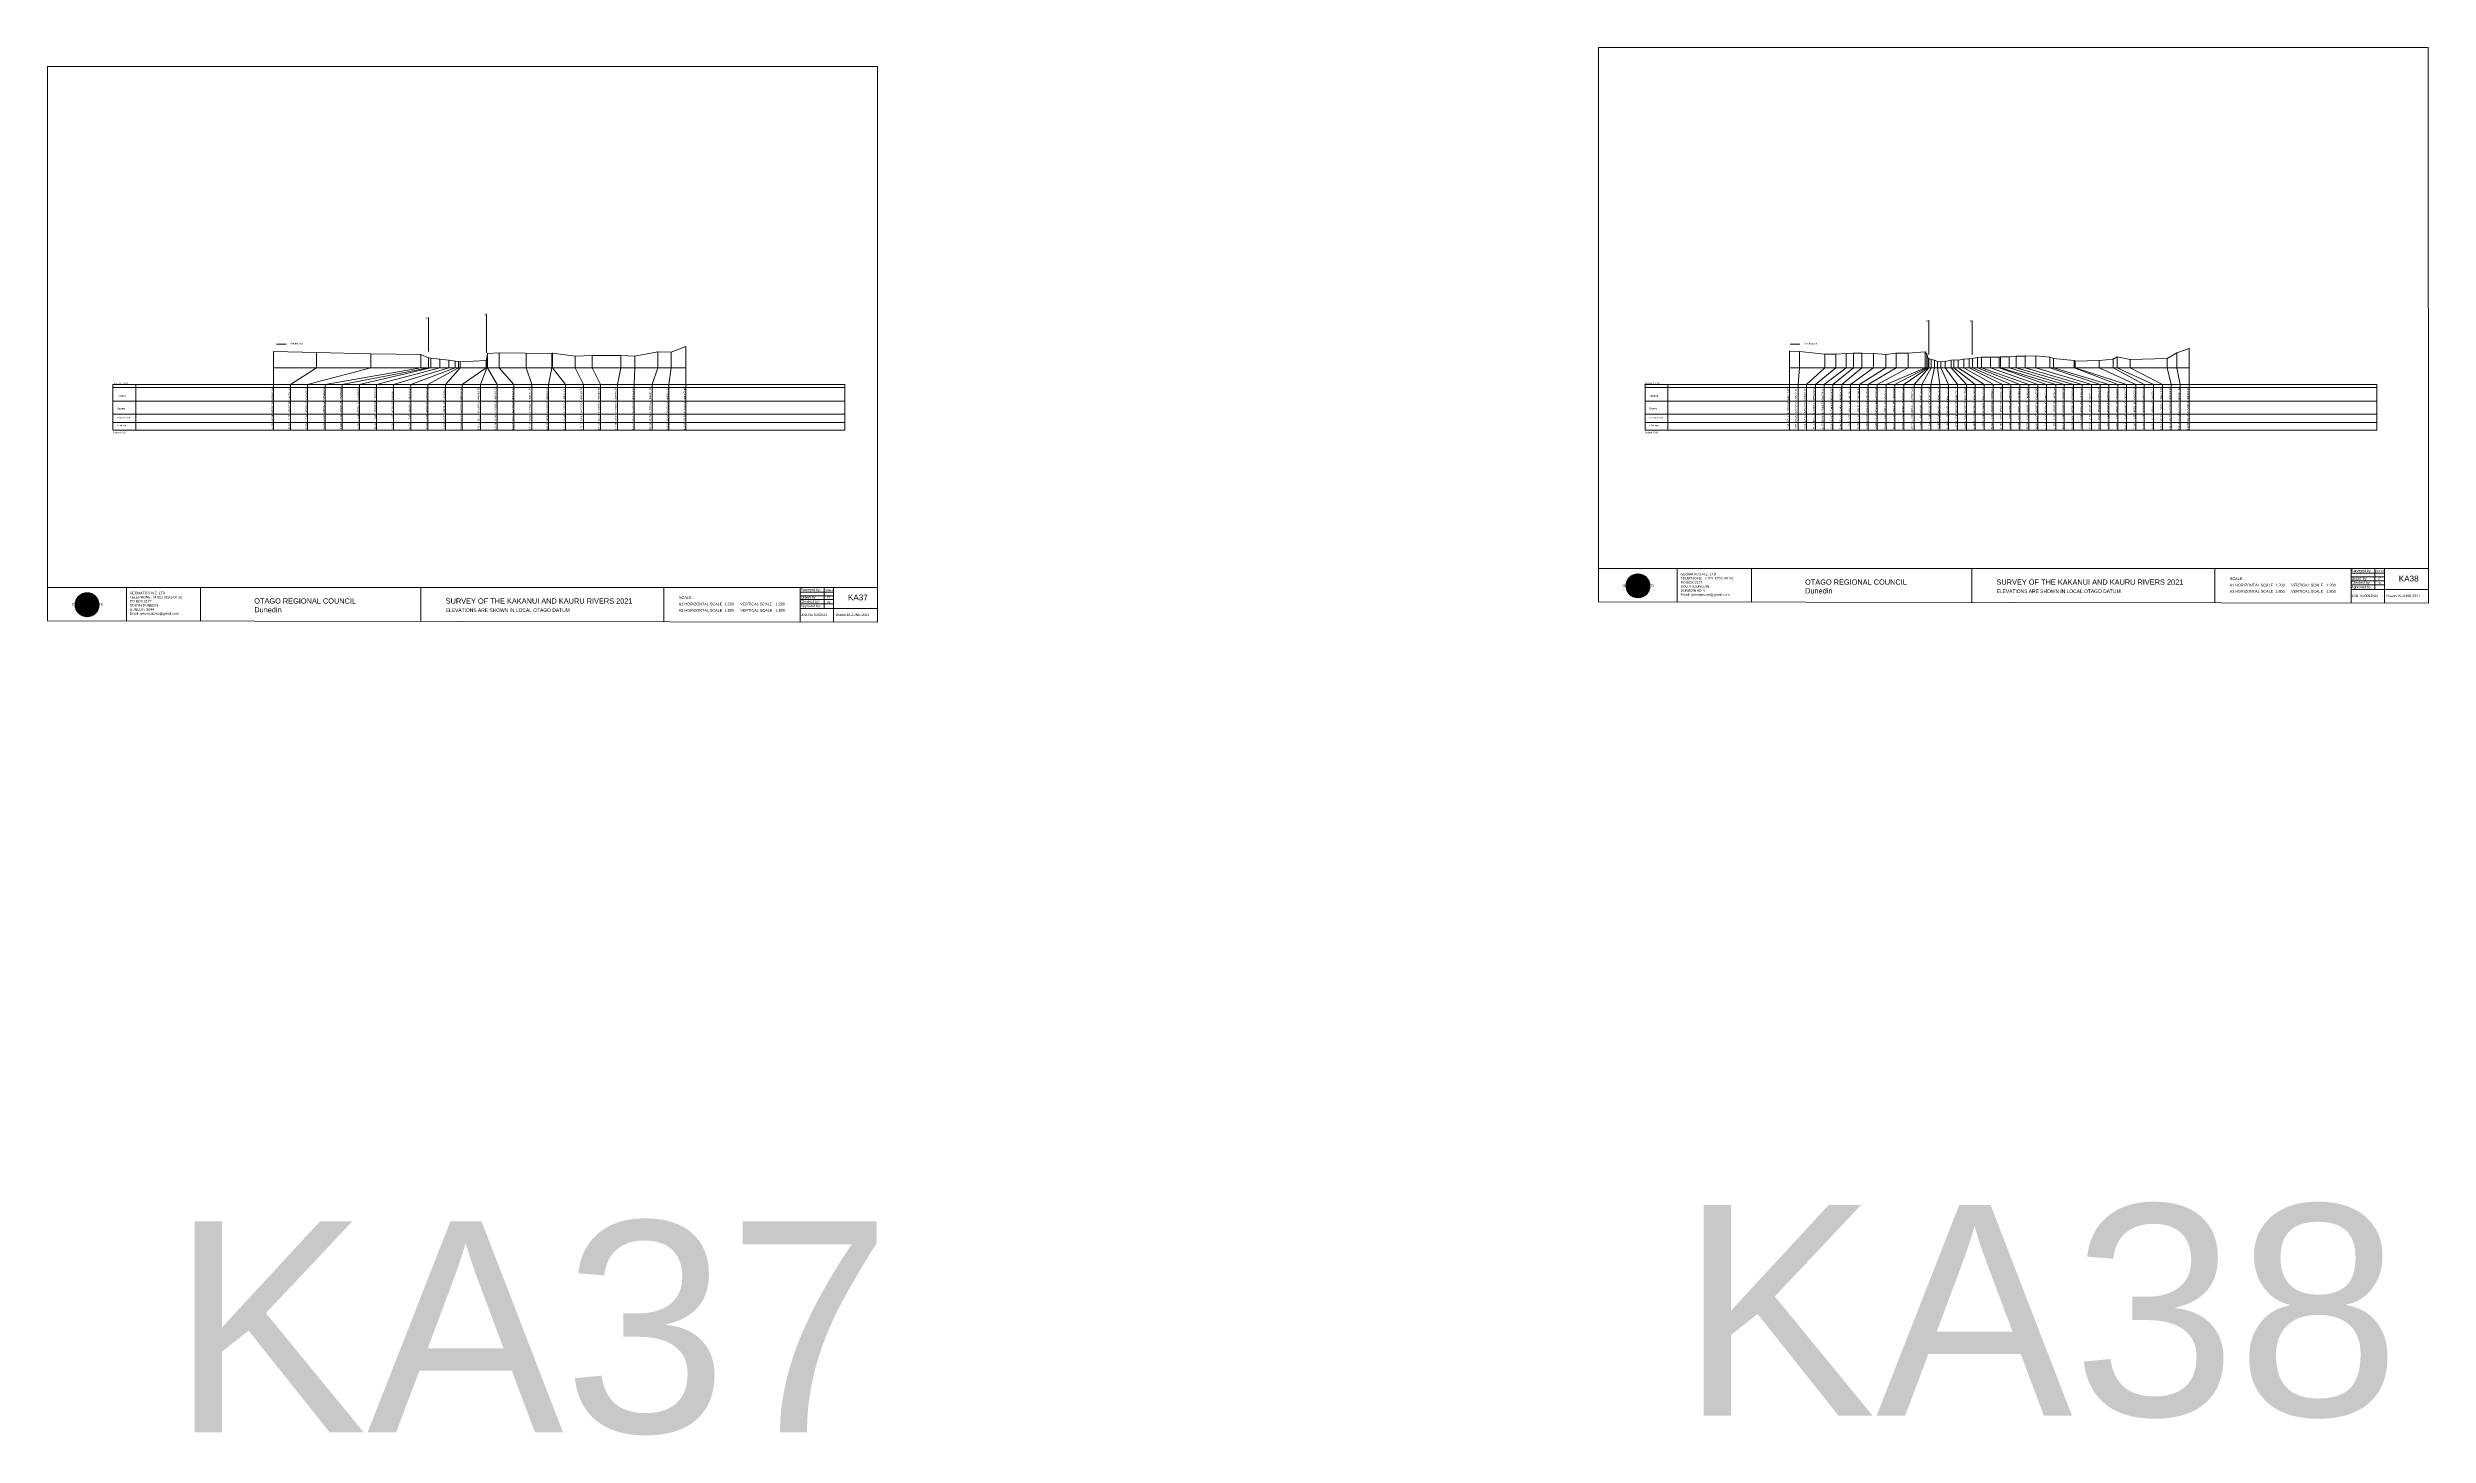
# Model space of a CAD drawing. Header units: millimetres. Extents: x -4102225 to 11595281, y -18031110 to 2258209.
# Drawn here: x 4969093 to 5691326, y -208840 to 212269 of the extents above; entities that cross this region are included whole.
import ezdxf

# ---------------------------------------------------------------- set-up
doc = ezdxf.new("R2010")
doc.units = ezdxf.units.MM
doc.header["$PDMODE"] = 35
doc.header["$PDSIZE"] = 20
doc.layers.get('0').update_dxf_attribs({"lineweight": 0})
doc.layers.add('geo', color=7, linetype='Continuous', lineweight=0)
doc.styles.get("Standard").update_dxf_attribs({"font": 'arial.ttf'})

# ---------------------------------------------------------------- blocks, each defined once
blk = doc.blocks.new('Geomatics_Circle_SPT')
at = {"layer": 'geo', "color": 2, "linetype": 'Continuous', "lineweight": 0}
for p, q in [((0, 25.2), (-25.2, 0)), ((-24.7, 4.9), (-4.9, 24.7)), ((-24.7, -4.9), (4.9, 24.7)), ((4.9, -24.7), (-24.7, 4.9)), ((-24.7, 0), (0, -24.7)), ((-9.7, 23.3), (-23.3, 9.6)), ((9.7, 23.3), (-23.3, -9.7)), ((-23.3, 9.7), (9.7, -23.3)), ((-21, 14), (-14, 21)), ((-21, -14), (14, 21)), ((14, -21), (-21, 14)), ((0, 0), (-17.8, 17.8)), ((0, 0), (-17.8, -17.8)), ((-14, 21), (21, -14)), ((21, 14), (-14, -21)), ((23.3, -9.7), (-9.7, 23.3)), ((-9.7, -23.3), (23.3, 9.7)), ((-4.9, 24.7), (24.7, -4.9)), ((24.7, 4.9), (-4.9, -24.7)), ((25.2, 0), (0, 25.2)), ((0, 0), (17.8, 17.8)), ((0, 0), (17.8, -17.8)), ((0, -24.8), (25.2, 0)), ((4.9, 24.7), (24.7, 4.9)), ((23.3, 9.7), (9.7, 23.3)), ((14, 21), (21, 14)), ((17.8, 18.1), (17.8, 18.1)), ((-4.9, -24.7), (-24.7, -4.9)), ((-23.3, -9.7), (-9.7, -23.3)), ((-14, -21), (-21, -14)), ((-17.8, -17.8), (-17.8, -17.8)), ((24.7, -4.9), (4.9, -24.7)), ((4.9, -24.7), (4.9, -24.7)), ((9.7, -23.3), (23.3, -9.7)), ((21, -14), (14, -21)), ((18.1, -17.8), (18.1, -17.8))]:
    blk.add_line(p, q, dxfattribs=at)
at = {"layer": 'geo', "color": 1, "linetype": 'Continuous', "lineweight": 0}
for p, q in [((-25.2, 0), (9.7, 23.3)), ((-25.2, 0), (-9.6, 23.3)), ((-25.2, 0), (23.3, 9.7)), ((-25.2, 0), (-23.3, 9.7)), ((-23.3, -9.7), (-25.2, 0)), ((-9.6, -23.3), (-25.2, 0)), ((9.7, -23.3), (-25.2, 0)), ((-4.9, 24.8), (-24.7, -4.9)), ((4.9, 24.7), (-24.7, 4.9)), ((14, 21), (-24.7, -4.9)), ((-14, 21), (-24.7, 4.9)), ((21, 14), (-24.7, 4.9)), ((-21, 14), (-24.7, -4.9)), ((0, 0), (-24.7, 4.9)), ((-24.7, 4.9), (-21, -14)), ((-24.7, 4.9), (-4.9, -24.7)), ((-24.7, 4.9), (14, -21)), ((-24.7, 4.9), (-24.7, 4.9)), ((0, 0), (-24.7, -4.9)), ((-23.3, 9.7), (0, 25.2)), ((-23.3, -9.6), (0, 25.2)), ((-23.3, -9.6), (17.8, 17.8)), ((-23.3, 9.7), (-17.8, 17.9)), ((-23.3, -9.6), (-17.8, 17.9)), ((-23.3, 9.7), (17.8, 17.8)), ((-17.8, -17.8), (-23.3, 9.7)), ((0, -25.2), (-23.3, 9.7)), ((-23.3, 9.7), (17.8, -17.8)), ((-23.3, 9.7), (25.2, 0)), ((-23.3, 9.4), (-23.3, 9.4)), ((-23.3, -9.7), (25.2, 0)), ((4.9, 24.8), (-21, -14)), ((-4.9, 24.7), (-21, 14)), ((14, 21), (-21, 14)), ((-14, 21), (-21, -14)), ((0, 0), (-21, 14)), ((-21, 14), (-14, -21)), ((-21, 14), (4.9, -24.7)), ((-21, 14), (-21, 14)), ((24.7, 4.9), (-21, 14)), ((0, 0), (-21, -14)), ((-17.9, 17.6), (-17.9, 17.6)), ((-17.8, 17.8), (9.7, 23.3)), ((-17.8, 17.8), (-9.6, 23.3)), ((-17.8, -17.8), (9.7, 23.3)), ((-17.8, -17.8), (-9.7, 23.3)), ((-9.7, -23.3), (-17.8, 17.8)), ((-17.8, 17.8), (9.7, -23.3)), ((-17.8, 17.8), (23.3, -9.6)), ((-17.8, 17.8), (23.3, 9.7)), ((-17.8, -17.8), (23.3, 9.7)), ((4.9, 24.7), (-14, 21)), ((-4.9, 24.7), (-14, -20.9)), ((0, 0), (-14, 21)), ((-14, 21), (-4.9, -24.7)), ((-14, 21), (-14, 21)), ((24.7, -4.9), (-14, 21)), ((21, 14), (-14, 21)), ((-14, -21), (24.7, 4.9)), ((0, 0), (-14, -21)), ((-9.8, 23.1), (-9.8, 23.1)), ((-9.7, 23.3), (0, 25.2)), ((-9.7, 23.3), (0, -25.2)), ((-9.7, -23.3), (0, 25.2)), ((-9.6, 23.3), (17.8, -17.8)), ((-9.6, 23.3), (25.2, 0)), ((-9.6, 23.3), (17.8, 17.8)), ((-9.6, -23.3), (17.8, 17.9)), ((25.2, 0), (-9.6, -23.3)), ((0, 0), (-4.9, 24.7)), ((-4.9, 24.7), (-4.9, 24.7)), ((21, -14), (-4.9, 24.7)), ((24.8, 4.9), (-4.9, 24.7)), ((14, 21), (-4.9, 24.7)), ((-4.9, -24.7), (21, 14)), ((0, 0), (-4.9, -24.7)), ((-0.2, 25.1), (-0.2, 25.1)), ((0, 25.2), (9.7, -23.3)), ((0, 25.2), (23.3, -9.7)), ((0, 25.2), (23.3, 9.7)), ((0, 25.2), (9.7, 23.3)), ((0, 0), (4.9, 24.7)), ((0, -25.2), (9.7, 23.3)), ((0, 0), (14, 21)), ((0, 0), (21, 14)), ((23.3, 9.7), (0, -25.2)), ((0, 0), (24.8, 4.9)), ((0, 0), (4.9, -24.7)), ((0, 0), (14, -21)), ((0, 0), (21, -14)), ((0, 0), (24.8, -4.9)), ((21, 14), (4.9, 24.8)), ((14, -21), (4.9, 24.7)), ((24.7, -4.9), (4.9, 24.7)), ((4.9, 24.7), (4.9, 24.7)), ((4.9, -24.7), (14, 21)), ((4.9, -24.7), (24.7, 4.9)), ((9.4, 23.3), (9.4, 23.3)), ((9.7, 23.3), (17.8, -17.8)), ((9.7, 23.3), (25.2, 0)), ((9.7, 23.3), (17.8, 17.9)), ((17.8, 17.8), (9.7, -23.3)), ((25.2, 0), (9.7, -23.3)), ((21, -14), (14, 21)), ((24.7, 4.9), (14, 21)), ((14, 21), (14, 21)), ((14, -21), (21, 14)), ((17.6, 17.9), (17.6, 17.9)), ((17.8, 17.8), (23.3, -9.7)), ((17.8, 17.8), (23.3, 9.7)), ((23.3, 9.7), (17.8, -17.8)), ((24.7, -4.9), (21, 14)), ((21, 14), (21, 14)), ((21, -14), (24.7, 4.9)), ((23.1, 9.8), (23.1, 9.8)), ((23.3, 9.7), (25.2, 0)), ((25.2, 0), (23.3, -9.6)), ((24.7, 4.9), (24.7, 4.9)), ((25.1, 0.2), (25.1, 0.2)), ((-25.2, 0), (23.3, -9.7)), ((-25.1, -0.2), (-25.1, -0.2)), ((-24.7, -4.9), (-24.7, -4.9)), ((-24.7, -4.9), (-14, -21)), ((-24.7, -4.9), (4.9, -24.7)), ((-24.7, -4.9), (21, -14)), ((-17.8, -17.8), (-23.3, -9.7)), ((0, -25.2), (-23.3, -9.6)), ((17.8, -17.8), (-23.3, -9.6)), ((-23.1, -9.8), (-23.1, -9.8)), ((-21, -14), (24.7, -4.9)), ((-21, -14), (-21, -14)), ((-21, -14), (-4.9, -24.7)), ((-21, -14), (14, -21)), ((23.3, -9.7), (-17.8, -17.8)), ((-9.6, -23.3), (-17.8, -17.8)), ((9.7, -23.3), (-17.8, -17.8)), ((-17.6, -17.9), (-17.6, -17.9)), ((-14, -21), (21, -14)), ((-14, -21), (-14, -21)), ((-14, -21), (4.9, -24.7)), ((17.8, -17.8), (-9.7, -23.3)), ((0, -25.2), (-9.7, -23.3)), ((-9.4, -23.3), (-9.4, -23.3)), ((-4.9, -24.7), (24.7, -4.9)), ((-4.9, -24.7), (14, -21)), ((-4.9, -24.7), (-4.9, -24.7)), ((23.3, -9.6), (0, -25.2)), ((9.7, -23.3), (0, -25.2)), ((0.2, -25.1), (0.2, -25.1)), ((4.9, -24.7), (21, -14)), ((4.9, -24.7), (4.9, -24.7)), ((17.8, -17.8), (9.7, -23.3)), ((9.8, -23.1), (9.8, -23.1)), ((14, -21), (24.7, -4.9)), ((14, -21), (14, -21)), ((23.3, -9.6), (17.8, -17.8)), ((17.9, -17.6), (17.9, -17.6)), ((21, -14), (21, -14)), ((23.3, -9.4), (23.3, -9.4)), ((24.7, -4.9), (24.7, -4.9))]:
    blk.add_line(p, q, dxfattribs=at)
at = {"layer": 'geo', "color": 114, "linetype": 'Continuous', "lineweight": 0}
for p, q in [((17.9, 17.8), (-25.2, 0)), ((-24.7, 4.9), (14, 21)), ((-24.7, -4.9), (21, 14)), ((-14, -21), (-24.7, 4.9)), ((9.7, 23.3), (-23.3, 9.7)), ((0, 0), (-23.3, 9.7)), ((-23.3, 9.7), (-9.7, -23.3)), ((0, 0), (-23.3, -9.7)), ((-4.9, -24.7), (-21, 14)), ((-20.9, 14), (4.9, 24.7)), ((24.8, 4.9), (-20.9, -14)), ((0, 25.2), (-17.8, 17.8)), ((-17.8, 17.8), (0, -25.2)), ((-14, 21), (-4.9, 24.7)), ((4.9, -24.7), (-14, 21)), ((0, 0), (-9.7, 23.3)), ((0, 0), (-9.7, -23.3)), ((-4.9, 24.7), (14, -21)), ((17.8, -17.8), (0, 25.2)), ((0, 0), (9.7, 23.3)), ((0, 0), (23.3, 9.7)), ((0, 0), (9.7, -23.3)), ((0, 0), (23.3, -9.7)), ((4.9, 24.7), (21, -14)), ((23.3, -9.7), (9.7, 23.3)), ((14, 21), (24.7, -4.9)), ((25.2, 0), (17.8, 17.8)), ((21, 14), (24.7, 4.9)), ((-25.2, 0), (-17.8, -17.8)), ((-21, -14), (-24.7, -4.9)), ((-17.8, -17.8), (25.2, 0)), ((24.8, -4.9), (-14, -21)), ((-9.6, -23.3), (23.3, -9.7)), ((21, -14), (-4.9, -24.8)), ((0, -25.2), (17.9, -17.8)), ((14, -21), (4.9, -24.8))]:
    blk.add_line(p, q, dxfattribs=at)
at = {"layer": 'geo', "color": 250, "linetype": 'Continuous', "lineweight": 0}
for p, q in [((0, 0), (-25.2, 0)), ((24.7, 4.9), (-24.7, 4.9)), ((-24.7, 4.9), (-24.7, -4.9)), ((-23.3, 9.7), (23.3, 9.7)), ((-23.3, 9.7), (-23.3, 9.7)), ((-23.3, -9.7), (-23.3, 9.7)), ((21, 14), (-21, 14)), ((-21, 14), (-21, -14)), ((-17.8, 17.8), (17.8, 17.8)), ((-17.8, -17.8), (-17.8, 17.8)), ((-14, 21), (-14, 21)), ((14, 21), (-14, 21)), ((-14, 20.9), (-14, -21)), ((-9.7, 23.3), (9.7, 23.3)), ((-9.7, -23.3), (-9.7, 23.3)), ((-4.9, 24.7), (4.9, 24.7)), ((-4.9, 24.7), (-4.9, -24.7)), ((0, 0), (0, 25.2)), ((0, 0), (0, -25.2)), ((0, 0), (25.2, 0)), ((4.9, 24.7), (4.9, -24.7)), ((9.7, -23.3), (9.7, 23.3)), ((14, 21), (14, -21)), ((17.8, -17.8), (17.8, 17.8)), ((21, 14), (21, 14)), ((21, -14), (21, 14)), ((23.3, 9.7), (23.3, -9.7)), ((24.7, 4.9), (24.7, 4.9)), ((24.7, -4.9), (24.7, 4.9)), ((-24.7, -4.9), (24.7, -4.9)), ((23.3, -9.7), (-23.3, -9.7)), ((-21, -14), (21, -14)), ((17.8, -17.8), (-17.8, -17.8)), ((-14, -21), (14, -21)), ((9.7, -23.3), (-9.7, -23.3)), ((-4.9, -24.7), (4.9, -24.7))]:
    blk.add_line(p, q, dxfattribs=at)
blk = doc.blocks.new('GeomaticsNZ TITLE BLOCK')
at = {"color": 7, "linetype": 'Continuous', "lineweight": 0}
for p, q in [((0, 94.9), (0, 1579.2)), ((0, 1579.2), (2363.4, 1579.2)), ((2363.4, 1579.2), (2364, 94.9)), ((2364, 94.9), (0, 94.9)), ((0, 94.9), (0, 0)), ((15.9, 94.9), (2364, 94.9)), ((224.3, 95.2), (224.3, -0.3)), ((2364, 94.9), (382.6, 94.9)), ((435.8, 95.2), (435.8, -0.7)), ((1063.4, 94.9), (1063.4, -2.4)), ((1755.4, 94.9), (1755.4, -2.6)), ((2143.9, 94.9), (2143.7, -3)), ((2143.9, 81.9), (2238.6, 81.7)), ((2143.9, 71), (2238.6, 71)), ((2211.5, 94.9), (2211.5, 36.1)), ((2238.6, 94.8), (2238.6, -3.2)), ((2364, -3.5), (2364, 94.9)), ((0, 0), (2364, -3.5)), ((2143.6, 60.4), (2238.6, 60.4)), ((2143.8, 48.6), (2238.6, 48.6)), ((2143.8, 35.4), (2364, 35.3))]:
    blk.add_line(p, q, dxfattribs=at)
at = {"color": 7, "linetype": 'Continuous', "lineweight": 0, "xscale": 1.36, "yscale": 1.36, "zscale": 1.36}
blk.add_blockref('Geomatics_Circle_SPT', (112.4, 45.7), dxfattribs=at)
at = {"color": 7, "linetype": 'Continuous', "lineweight": 0}
for s, p in [('PK&RR', (2213.2, 84.8)), ('ST', (2220.3, 63.6)), ('PK', (2220.4, 50.6))]:
    blk.add_text(s, height=5, dxfattribs=at).set_placement(p)
at = {"color": 7, "linetype": 'Continuous', "lineweight": 0, "attachment_point": 1}
for s, width, heights, insert, char_height in [('{\\C256;GEOMATICS N.Z. LTD                   \\PTELEPHONE:  M 021 023 6 00 55;\\PPO BOX 2177\\PSOUTH DUNEDIN\\PDUNEDIN 9044\\PEmail: geomaticsnz@gmail.com}', 3535.727, [94.7], (234, 82.7), 7), ('{\\C256;Surveyed by:}', 3535.727, [0], (2144.7, 92.4), 7), ('{\\C256;Drawn by:}', 3535.727, [0], (2145.8, 70.4), 7), ('{\\C256;Geomatics N.Z. LTD                   }', 125.079, [15.8], (68.8, 49.9), 7), ('{\\C256;OTAGO REGIONAL COUNCIL\\PDunedin}', 3535.727, [0], (588.6, 64), 15), ('{\\C256;SURVEY OF THE KAKANUI AND KAURU RIVERS 2021}', 3535.727, [0], (1133.8, 64), 15), ('{\\C256;ELEVATIONS ARE SHOWN IN LOCAL OTAGO DATUM}', 3535.727, [0], (1134.1, 35.4), 10), ('{\\C256;Approved by:}', 3535.727, [0], (2144.7, 45.9), 7), ('{\\C256;Checked by:}', 3535.727, [0], (2144.7, 58.6), 7), ('{\\C256;JOB No 0032021}', 3535.727, [0], (2145.3, 20.8), 7), ('{\\C256;Drawn:16-JUNE-2021}', 3535.727, [0], (2244.7, 20.7), 7)]:
    blk.add_mtext_dynamic_manual_height_columns(s, width=width, gutter_width=159, heights=heights, dxfattribs=dict(at, insert=insert, char_height=char_height))

msp = doc.modelspace()

# ---------------------------------------------------------------- linework, layer by layer
at = {"lineweight": 0}
for p, q in [((5084617, 120037), (5084617, 130396)), ((5102265, 119643), (5102265, 131426)), ((5037626, 120079), (5037626, 96176)), ((5050623, 119750), (5050623, 115149)), ((5067095, 119340), (5067095, 115149)), ((5082352, 119171), (5082352, 115149)), ((5084687, 118131), (5084687, 115149)), ((5085339, 117991), (5085339, 115149)), ((5088033, 117681), (5088033, 115149)), ((5090807, 117431), (5090807, 115149)), ((5092699, 117171), (5092699, 115149)), ((5093746, 117031), (5093746, 115149)), ((5094228, 116941), (5094228, 115149)), ((5102084, 117331), (5102084, 115149)), ((5102311, 118171), (5102311, 115149)), ((5102542, 119491), (5102542, 115149)), ((5106089, 119621), (5106089, 115149)), ((5114274, 119492), (5114274, 115149)), ((5122098, 119402), (5122098, 115149)), ((5122276, 119582), (5122276, 115149)), ((5129124, 118622), (5129124, 115149)), ((5134338, 118792), (5134338, 115149)), ((5142959, 118713), (5142959, 115149)), ((5147250, 118613), (5147250, 115149)), ((5154238, 120003), (5154238, 115149)), ((5158233, 119903), (5158233, 115149)), ((5162669, 121533), (5162669, 96176)), ((4988915, 110000), (4988915, 96303)), ((4988915, 110000), (5210890, 110000)), ((4988915, 109154), (5210890, 109154)), ((4995818, 110000), (4995818, 96176)), ((5037626, 115149), (5162669, 115149)), ((5050623, 115149), (5042750, 110000)), ((5042750, 96176), (5042750, 110000)), ((5067095, 115149), (5047900, 110000)), ((5047900, 96176), (5047900, 110000)), ((5082352, 115149), (5053256, 110000)), ((5053256, 96176), (5053256, 110000)), ((5058434, 96176), (5058434, 110000)), ((5085339, 115149), (5063729, 110000)), ((5063729, 96176), (5063729, 110000)), ((5088033, 115149), (5068844, 110000)), ((5068844, 96176), (5068844, 110000)), ((5090807, 115149), (5074020, 110000)), ((5074020, 96176), (5074020, 110000)), ((5092699, 115149), (5079308, 110000)), ((5079308, 96176), (5079308, 110000)), ((5093746, 115149), (5084478, 110000)), ((5084478, 96176), (5084478, 110000)), ((5094228, 115149), (5089748, 110000)), ((5089748, 96176), (5089748, 110000)), ((5102084, 115149), (5094898, 110000)), ((5094898, 96176), (5094898, 110000)), ((5102311, 115149), (5100406, 110000)), ((5100406, 96176), (5100406, 110000)), ((5102542, 115149), (5105491, 110000)), ((5105491, 96176), (5105491, 110000)), ((5106089, 115149), (5110517, 110000)), ((5110517, 96176), (5110517, 110000)), ((5114274, 115149), (5115949, 110000)), ((5115949, 96176), (5115949, 110000)), ((5122098, 115149), (5121086, 110000)), ((5121086, 96176), (5121086, 110000)), ((5122276, 115149), (5126192, 110000)), ((5126192, 96176), (5126192, 110000)), ((5129124, 115149), (5131637, 110000)), ((5131637, 96176), (5131637, 110000)), ((5134338, 115149), (5136855, 110000)), ((5136855, 96176), (5136855, 110000)), ((5142959, 115149), (5141977, 110000)), ((5141977, 96176), (5141977, 110000)), ((5147250, 115149), (5147076, 110000)), ((5147076, 96176), (5147076, 110000)), ((5154238, 115149), (5152488, 110000)), ((5152488, 96176), (5152488, 110000)), ((5158233, 115149), (5157574, 110000)), ((5157574, 96176), (5157574, 110000)), ((5210890, 110000), (5210890, 96176)), ((4988915, 105002), (5210890, 105002)), ((4988915, 101057), (5210890, 101057)), ((4988915, 98497), (5210890, 98497)), ((4988915, 96176), (5210890, 96176))]:
    msp.add_line(p, q, dxfattribs=at)
at = {"color": 7, "lineweight": 0}
for p, q in [((5539811, 119185), (5539811, 129544)), ((5552964, 119075), (5552964, 129434)), ((5497521, 120194), (5497521, 96176)), ((5500572, 120084), (5500572, 115149)), ((5508201, 119224), (5508201, 115149)), ((5511590, 119214), (5511590, 115149)), ((5514715, 119464), (5514715, 115149)), ((5516917, 119584), (5516917, 115149)), ((5519463, 119584), (5519463, 115149)), ((5523032, 119414), (5523032, 115149)), ((5526747, 119114), (5526747, 115149)), ((5529845, 119584), (5529845, 115149)), ((5533480, 119515), (5533480, 115149)), ((5538704, 119915), (5538704, 115149)), ((5539223, 119185), (5539223, 115149)), ((5539583, 117935), (5539583, 115149)), ((5539764, 117905), (5539764, 115149)), ((5540445, 117635), (5540445, 115149)), ((5541510, 117385), (5541510, 115149)), ((5542381, 116985), (5542381, 115149)), ((5543384, 116895), (5543384, 115149)), ((5544771, 117055), (5544771, 115149)), ((5546605, 117405), (5546605, 115149)), ((5547395, 117515), (5547395, 115149)), ((5548660, 117385), (5548660, 115149)), ((5550357, 117755), (5550357, 115149)), ((5551992, 117865), (5551992, 115149)), ((5553030, 117915), (5553030, 115149)), ((5554495, 118235), (5554495, 115149)), ((5555749, 118305), (5555749, 115149)), ((5558473, 118365), (5558473, 115149)), ((5561100, 118365), (5561100, 115149)), ((5561497, 118425), (5561497, 115149)), ((5564129, 118445), (5564129, 115149)), ((5566275, 118665), (5566275, 115149)), ((5569039, 118665), (5569039, 115149)), ((5572212, 118695), (5572212, 115149)), ((5576518, 118365), (5576518, 115149)), ((5577593, 117935), (5577593, 115149)), ((5583851, 117296), (5583851, 115149)), ((5584132, 117086), (5584132, 115149)), ((5591470, 117326), (5591470, 115149)), ((5595652, 117776), (5595652, 115149)), ((5596867, 118416), (5596867, 115149)), ((5600907, 117616), (5600907, 115149)), ((5612132, 117926), (5612132, 115149)), ((5614989, 119636), (5614989, 115149)), ((5618782, 121016), (5618782, 96176)), ((5453688, 110000), (5675663, 110000)), ((5453688, 109154), (5675663, 109154)), ((5460591, 110000), (5460591, 96176)), ((5497521, 115149), (5618782, 115149)), ((5500572, 115149), (5500110, 110000)), ((5500110, 96176), (5500110, 110000)), ((5508201, 115149), (5502651, 110000)), ((5502651, 96176), (5502651, 110000)), ((5511590, 115149), (5505374, 110000)), ((5505374, 96176), (5505374, 110000)), ((5514715, 115149), (5508032, 110000)), ((5508032, 96176), (5508032, 110000)), ((5516917, 115149), (5510624, 110000)), ((5510624, 96176), (5510624, 110000)), ((5519463, 115149), (5513380, 110000)), ((5513380, 96176), (5513380, 110000)), ((5523009, 115149), (5516038, 110000)), ((5516038, 96176), (5516038, 110000)), ((5526747, 115149), (5518757, 110000)), ((5518757, 96176), (5518757, 110000)), ((5529845, 115149), (5521409, 110000)), ((5521409, 96176), (5521409, 110000)), ((5533480, 115149), (5524062, 110000)), ((5524062, 96176), (5524062, 110000)), ((5538704, 115149), (5526816, 110000)), ((5526816, 96176), (5526816, 110000)), ((5539223, 115149), (5529515, 110000)), ((5529515, 96176), (5529515, 110000)), ((5539583, 115149), (5532174, 110000)), ((5532174, 96176), (5532174, 110000)), ((5540445, 115149), (5537609, 110000)), ((5537609, 96176), (5537609, 110000)), ((5541510, 115149), (5540406, 110000)), ((5540406, 96176), (5540406, 110000)), ((5542381, 115149), (5543104, 110000)), ((5543104, 96176), (5543104, 110000)), ((5543384, 115149), (5545744, 110000)), ((5544771, 115149), (5548443, 110000)), ((5545744, 96176), (5545744, 110000)), ((5546605, 115149), (5551200, 110000)), ((5547395, 115149), (5553879, 110000)), ((5548443, 96176), (5548443, 110000)), ((5548660, 115149), (5556539, 110000)), ((5550357, 115149), (5559364, 110000)), ((5551200, 96176), (5551200, 110000)), ((5553030, 115149), (5564629, 110000)), ((5553879, 96176), (5553879, 110000)), ((5554539, 115149), (5567429, 110000)), ((5555749, 115149), (5570111, 110000)), ((5556539, 96176), (5556539, 110000)), ((5558473, 115149), (5572832, 110000)), ((5559335, 96176), (5559335, 110000)), ((5561100, 115149), (5575435, 110000)), ((5561497, 115149), (5578274, 110000)), ((5564129, 115149), (5580858, 110000)), ((5564629, 96176), (5564629, 110000)), ((5566275, 115149), (5583657, 110000)), ((5567429, 96176), (5567429, 110000)), ((5569039, 115149), (5586339, 110000)), ((5570111, 96176), (5570111, 110000)), ((5572212, 115149), (5589080, 110000)), ((5572832, 96176), (5572832, 110000)), ((5575435, 96176), (5575435, 110000)), ((5576518, 115149), (5591756, 110000)), ((5577593, 115149), (5594384, 110000)), ((5578274, 96176), (5578274, 110000)), ((5580858, 96176), (5580858, 110000)), ((5583657, 96176), (5583657, 110000)), ((5583851, 115149), (5597110, 110000)), ((5584132, 115149), (5599773, 110000)), ((5586339, 96176), (5586339, 110000)), ((5589080, 96176), (5589080, 110000)), ((5591470, 115149), (5602553, 110000)), ((5591756, 96176), (5591756, 110000)), ((5594384, 96176), (5594384, 110000)), ((5595652, 115149), (5605146, 110000)), ((5596867, 115149), (5607944, 110000)), ((5597110, 96176), (5597110, 110000)), ((5599773, 96176), (5599773, 110000)), ((5600907, 115149), (5610627, 110000)), ((5602553, 96176), (5602553, 110000)), ((5605146, 96176), (5605146, 110000)), ((5607944, 96176), (5607944, 110000)), ((5610627, 96176), (5610627, 110000)), ((5612132, 115149), (5613345, 110000)), ((5613345, 96176), (5613345, 110000)), ((5614989, 115149), (5616008, 110000)), ((5616008, 96176), (5616008, 110000)), ((5675663, 110000), (5675663, 96176)), ((5453688, 105002), (5675663, 105002)), ((5453688, 101057), (5675663, 101057)), ((5453688, 98497), (5675663, 98497)), ((5453688, 96176), (5675663, 96176))]:
    msp.add_line(p, q, dxfattribs=at)
at = {"color": 1, "lineweight": 0}
for p, q in [((5038576, 122252), (5041482, 122252)), ((5497739, 122252), (5500646, 122252))]:
    msp.add_line(p, q, dxfattribs=at)
at = {"color": 7, "lineweight": 0, "transparency": 33554687}
msp.add_line((5453688, 110000), (5453688, 96303), dxfattribs=at)
at = {"color": 1, "lineweight": 0}
for points in [[(5037626, 120079), (5050623, 119750), (5067095, 119340), (5082352, 119171), (5084687, 118131), (5085339, 117991), (5088033, 117681), (5090807, 117431), (5092699, 117171), (5092699, 117171), (5093746, 117031), (5094228, 116941), (5102084, 117331), (5102311, 118171), (5102542, 119491), (5106089, 119621), (5122098, 119402), (5122276, 119582), (5129124, 118622), (5134338, 118792), (5142959, 118792), (5147250, 118613), (5154238, 120003), (5158233, 119903), (5162669, 121533)], [(5497521, 120194), (5500572, 120084), (5508201, 119224), (5511590, 119214), (5514715, 119464), (5516917, 119584), (5519463, 119584), (5523032, 119414), (5526747, 119114), (5529845, 119584), (5533480, 119515), (5538704, 119915), (5539223, 119185), (5539583, 117935), (5539764, 117905), (5540445, 117635), (5541510, 117385), (5542381, 116985), (5543384, 116895), (5544771, 117055), (5546605, 117405), (5547395, 117515), (5548660, 117385), (5550357, 117755), (5551992, 117865), (5553030, 117915), (5554495, 118235), (5555749, 118305), (5558473, 118365), (5561100, 118365), (5561497, 118425), (5564129, 118445), (5564129, 118445), (5566275, 118665), (5569039, 118675), (5572212, 118695), (5576518, 118365), (5577593, 117935), (5583851, 117296), (5584132, 117086), (5591470, 117326), (5591470, 117326), (5595652, 117776), (5596867, 118416), (5600907, 117616), (5612132, 117926), (5614989, 119636), (5618782, 121016)]]:
    msp.add_lwpolyline(points, dxfattribs=at)
at = {"lineweight": 0}
msp.add_lwpolyline([(5084687, 118131), (5084687, 115149), (5058434, 110000)], dxfattribs=at)
at = {"color": 7, "lineweight": 0}
for points in [[(5539764, 117905), (5539764, 115149), (5535370, 110000), (5535370, 96176)], [(5551992, 117865), (5551992, 115149), (5562159, 110000), (5562159, 96176)]]:
    msp.add_lwpolyline(points, dxfattribs=at)
at = {"lineweight": 0}
for p in [(5037626, 120079), (5050623, 119750), (5067095, 119340), (5082352, 119171), (5084687, 118131), (5085339, 117991), (5088033, 117681), (5090807, 117431), (5092699, 117171), (5093746, 117031), (5094228, 116941), (5102084, 117331), (5102311, 118171), (5102542, 119491), (5106089, 119621), (5114274, 119492), (5122098, 119402), (5122276, 119582), (5129124, 118622), (5134338, 118792), (5142959, 118713), (5147250, 118613), (5154238, 120003), (5158233, 119903), (5162669, 121533), (4988915, 110000), (4988915, 110000)]:
    msp.add_point(p, dxfattribs=at)
at = {"color": 7, "lineweight": 0}
for p in [(5497521, 120194), (5500572, 120084), (5508201, 119224), (5511590, 119214), (5514715, 119464), (5516917, 119584), (5519463, 119584), (5523032, 119414), (5526747, 119114), (5529845, 119584), (5533480, 119515), (5538704, 119915), (5539223, 119185), (5539583, 117935), (5539764, 117905), (5540445, 117635), (5541510, 117385), (5542381, 116985), (5543384, 116895), (5544771, 117055), (5546605, 117405), (5547395, 117515), (5548660, 117385), (5550357, 117755), (5551992, 117865), (5553030, 117915), (5554495, 118235), (5555749, 118305), (5558473, 118365), (5561100, 118365), (5561497, 118425), (5564129, 118445), (5566275, 118665), (5569039, 118675), (5572212, 118695), (5576518, 118365), (5577593, 117935), (5583851, 117296), (5584132, 117086), (5591470, 117326), (5595652, 117776), (5596867, 118416), (5600907, 117616), (5612132, 117926), (5614989, 119636), (5618782, 121016), (5453688, 110000), (5453688, 110000)]:
    msp.add_point(p, dxfattribs=at)

# ---------------------------------------------------------------- block references
at = {"color": 7, "lineweight": 0, "xscale": 106.5053773992074, "yscale": 106.5053773992074, "zscale": 106.5053773992074}
for p in [(5439548, 44072), (4969093, 38336)]:
    msp.add_blockref('GeomaticsNZ TITLE BLOCK', p, dxfattribs=at)

# ---------------------------------------------------------------- texts
at = {"lineweight": 0}
for s, height, p in [('Ground Level', 473.07, (5042768, 122252)), ('DATUM 110.00', 473.07, (4988848, 110136)), ('Easting', 473.1, (4990290, 102528)), ('Northing', 473.1, (4990359, 106387)), ('Section KA37', 473.07, (4988848, 95258)), ('Ground Level', 473.07, (4990308, 99739)), ('Chainage', 473.1, (4990310, 97414))]:
    msp.add_text(s, height=height, dxfattribs=at).set_placement(p)
at = {"color": 7, "lineweight": 0}
for s, height, p in [('Ground Level', 473.07, (5501932, 122252)), ('SCALE :  ', 823.6, (5631090, 50710)), ('KA38', 1764.8, (5682336, 50279)), ('A1 HORIZONTAL SCALE  1:200      VERTICAL SCALE   1:200 ', 823.57, (5160553, 43013)), ('SCALE :  ', 823.6, (5160635, 44974)), ('KA37', 1764.8, (5211881, 44543)), ('A1 HORIZONTAL SCALE  1:200      VERTICAL SCALE   1:200 ', 823.57, (5631008, 48749)), ('A3 HORIZONTAL SCALE  1:800      VERTICAL SCALE   1:800', 823.57, (5631008, 46846)), ('A3 HORIZONTAL SCALE  1:800      VERTICAL SCALE   1:800', 823.57, (5160553, 41109)), ('KA37', 63997, (5006374, -207931)), ('KA38', 63997, (5464128, -202877))]:
    msp.add_text(s, height=height, dxfattribs=at).set_placement(p)
at = {"lineweight": 0}
for s, p in [('  37.63  120.08  1429307.53  4998197.68', (5037454, 96146)), ('  50.62  119.75  1429307.56  4998184.68', (5042668, 96147)), ('  67.09  119.34  1429308.25  4998168.22', (5047882, 96149)), ('  82.35  119.17  1429308.73  4998152.97', (5053097, 96147)), ('  84.69  118.13  1429309.25  4998150.65', (5058311, 96147)), ('  85.34  117.99  1429308.67  4998149.98', (5063525, 96147)), ('  88.03  117.68  1429308.83  4998147.29', (5068739, 96147)), ('  90.81  117.43  1429309.03  4998144.52', (5073954, 96147)), ('  92.70  117.17  1429309.13  4998142.63', (5079168, 96147)), ('  93.75  117.03  1429309.01  4998141.58', (5084382, 96147)), ('  94.23  116.94  1429313.40  4998141.32', (5089596, 96147)), (' 102.08  117.33  1429309.05  4998133.24', (5094811, 96100)), (' 102.31  118.17  1429308.95  4998133.01', (5100025, 96100)), (' 102.54  119.49  1429309.36  4998132.79', (5105239, 96100)), (' 106.09  119.62  1429309.29  4998129.24', (5110453, 96100)), (' 114.27  119.49  1429308.75  4998121.04', (5115668, 96100)), (' 122.10  119.40  1429309.87  4998113.24', (5120882, 96100)), (' 122.28  119.58  1429310.13  4998113.07', (5126096, 96100)), (' 129.12  118.62  1429310.81  4998106.24', (5131310, 96100)), (' 134.34  118.79  1429309.61  4998100.99', (5136524, 96100)), (' 142.96  118.71  1429309.76  4998092.37', (5141739, 96100)), (' 147.25  118.61  1429310.28  4998088.09', (5146953, 96100)), (' 154.24  120.00  1429310.66  4998081.11', (5152167, 96100)), (' 158.23  119.90  1429310.88  4998077.12', (5157381, 96100)), (' 162.67  121.53  1429310.80  4998072.68', (5162596, 96100))]:
    msp.add_text(s, height=500, rotation=90, dxfattribs=at).set_placement(p)
at = {"color": 7, "lineweight": 0, "transparency": 33554687}
for s, height, p in [('DATUM 110.00', 473.07, (5453621, 110136)), ('Easting', 473.1, (5455063, 102528)), ('Northing', 473.1, (5455132, 106387)), ('Section KA38', 473.07, (5453621, 95258)), ('Ground Level', 473.07, (5455080, 99739)), ('Chainage', 473.1, (5455083, 97414))]:
    msp.add_text(s, height=height, dxfattribs=at).set_placement(p)
at = {"color": 7, "lineweight": 0}
for s, p in [('  -2.48  120.19  1429408.58  4998217.87', (5497384, 96154)), ('   0.57  120.08  1429407.93  4998214.89', (5499706, 96147)), ('   8.20  119.22  1429406.52  4998207.39', (5502409, 96147)), ('  11.59  119.21  1429406.17  4998204.01', (5505112, 96100)), ('  14.72  119.46  1429405.58  4998200.94', (5507815, 96100)), ('  16.92  119.58  1429404.93  4998198.82', (5510518, 96100)), ('  19.46  119.58  1429404.78  4998196.26', (5513222, 96100)), ('  23.03  119.41  1429403.60  4998192.85', (5515925, 96155)), ('  26.75  119.11  1429403.11  4998189.16', (5518628, 96155)), ('  29.85  119.58  1429402.84  4998186.06', (5521331, 96155)), ('  33.48  119.52  1429402.44  4998182.44', (5524034, 96146)), ('  38.70  119.92  1429401.45  4998177.31', (5526737, 96146)), ('  39.22  119.19  1429401.35  4998176.80', (5529441, 96146)), ('  39.58  117.94  1429401.15  4998176.47', (5532144, 96146)), ('  39.76  117.91  1429401.13  4998176.29', (5534847, 96146)), ('  40.44  117.64  1429401.12  4998175.60', (5537551, 96167)), ('  41.51  117.39  1429400.77  4998174.58', (5540254, 96167)), ('  42.38  116.99  1429400.52  4998173.74', (5542957, 96167)), ('  43.38  116.90  1429400.14  4998172.79', (5545660, 96167)), ('  44.77  117.06  1429399.92  4998171.42', (5548363, 96167)), ('  46.60  117.41  1429399.79  4998169.58', (5551067, 96167)), ('  47.40  117.52  1429399.55  4998168.82', (5553770, 96167)), ('  48.66  117.39  1429399.41  4998167.56', (5556473, 96167)), ('  50.36  117.76  1429399.00  4998165.91', (5559177, 96147)), ('  51.99  117.87  1429399.05  4998164.24', (5561880, 96147)), ('  53.03  117.92  1429398.69  4998163.25', (5564583, 96147)), ('  54.49  118.24  1429398.31  4998161.83', (5567287, 96147)), ('  55.75  118.31  1429398.17  4998160.58', (5569990, 96147)), ('  58.47  118.37  1429397.91  4998157.86', (5572693, 96147)), ('  61.10  118.37  1429397.41  4998155.28', (5575396, 96149)), ('  61.50  118.43  1429397.28  4998154.90', (5578100, 96149)), ('  64.13  118.45  1429396.98  4998152.28', (5580803, 96149)), ('  66.28  118.67  1429396.31  4998150.22', (5583506, 96149)), ('  69.04  118.68  1429395.82  4998147.50', (5586210, 96149)), ('  72.21  118.70  1429395.13  4998144.40', (5588913, 96143)), ('  76.52  118.37  1429394.00  4998140.23', (5591616, 96143)), ('  77.59  117.94  1429393.82  4998139.17', (5594320, 96143)), ('  83.85  117.30  1429392.45  4998133.06', (5597023, 96147)), ('  84.13  117.09  1429392.47  4998132.77', (5599726, 96147)), ('  91.47  117.33  1429391.81  4998125.43', (5602430, 96147)), ('  95.65  117.78  1429390.39  4998121.44', (5605133, 96147)), ('  96.87  118.42  1429390.30  4998120.22', (5607836, 96147)), (' 100.91  117.62  1429390.43  4998116.09', (5610539, 96100)), (' 112.13  117.93  1429389.20  4998104.91', (5613243, 96100)), (' 114.99  119.64  1429390.27  4998101.84', (5615946, 96100)), (' 118.78  121.02  1429388.05  4998098.36', (5618649, 96100))]:
    msp.add_text(s, height=500, rotation=90, dxfattribs=at).set_placement(p)
at = {"lineweight": 0, "char_height": 500, "attachment_point": 1, "rotation": 90}
for insert in [(5083829, 129854), (5101477, 130966)]:
    msp.add_mtext_dynamic_manual_height_columns('W', width=4277.93, gutter_width=12.5, heights=[0], dxfattribs=dict(at, insert=insert))
at = {"color": 7, "lineweight": 0, "char_height": 500, "attachment_point": 1, "rotation": 90}
for insert in [(5539023, 129002), (5552177, 128974)]:
    msp.add_mtext_dynamic_manual_height_columns('W', width=4277.93, gutter_width=12.5, heights=[0], dxfattribs=dict(at, insert=insert))

doc.saveas('drawing.dxf')
